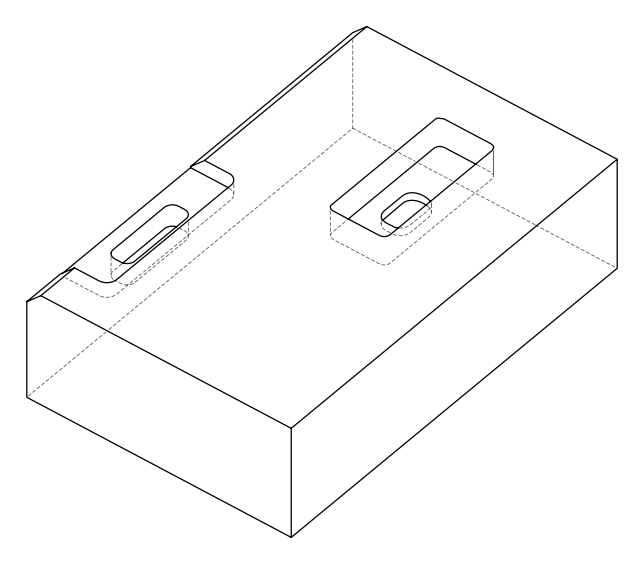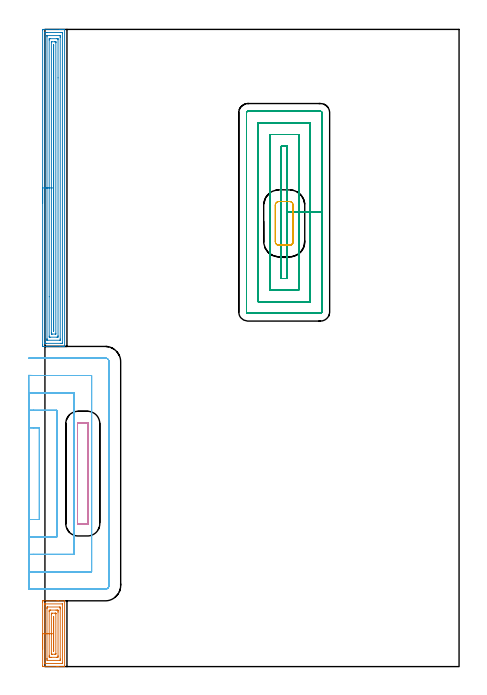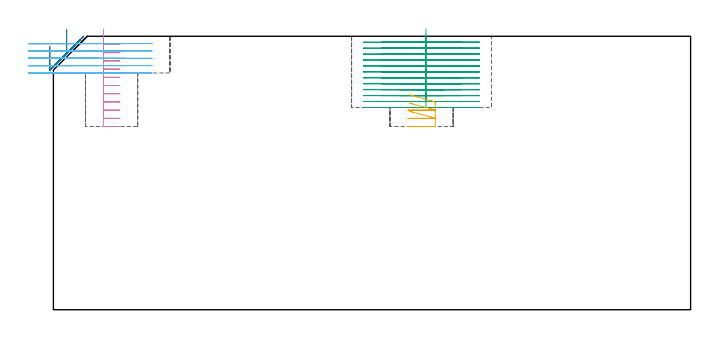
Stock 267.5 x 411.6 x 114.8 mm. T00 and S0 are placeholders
(PLAN: 6 operations, 2 tool changes, 61.5 min)
(1 AREA_MILL | FG_CHAMFER_SURFACE | UGT0205_001 | 2.21 min | 4995 mm3)
(2 AREA_MILL_1 | FG_CHAMFER_SURFACE_1 | UGT0205_001 | 10 min | 21360 mm3)
(3 MILL_RECTANGULAR_POCKET | POCKET_RECTANGULAR_STRAIGHT | NXT0201_013 | Follow Part, ap 2.5, ae 75% | 27.35 min | 245767 mm3)
(4 MILL_RECTANGULAR_POCKET_1 | POCKET_RECTANGULAR_STRAIGHT_1 | UGT0201_133 | Follow Part, ap 3.75, ae 75% | 4.32 min | 64810 mm3)
(5 MILL_RECTANGULAR_POCKET_2 | POCKET_RECTANGULAR_STRAIGHT_2 | UGT0201_133 | Follow Part, ap 3.75, ae 75% | 0.77 min | 8509 mm3)
(6 MILL_SLOT | SLOT_PARTIAL_RECTANGULAR | UGT0201_133 | Follow Part, ap 3.75, ae 75% | 16.82 min | 95322 mm3)
(TOOL UGT0205_001 | Chamfer Mill 20 x 3 x 45 deg. | D20 FL50 Z2)
(TOOL NXT0201_013 | ENDMILL 10mm | D10 FL30 Z4)
(TOOL UGT0201_133 | Carbide End Mill 15.0 | D15 FL30 Z4)
(OP 1 AREA_MILL)
G17 G21 G94 G90
T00 M6
G54
G17 G0 G90 X-1.5 Y11.25 S1061 M3
G43 Z124.8 H0
Z110.6
G94 G1 Y11.288 Z109.728 F250.
Y11.402 Z108.864
Y11.591 Z108.012
Y11.853 Z107.18
Y12.187 Z106.374
Y12.59 Z105.6
Y13.058 Z104.864
Y13.59 Z104.172
Y14.179 Z103.529
Y14.822 Z102.94
Y15.514 Z102.408
Y16.25 Z101.94
Y17.024 Z101.537
Y17.83 Z101.203
Y18.662 Z100.941
Y19.514 Z100.752
Y20.378 Z100.638
Y21.25 Z100.6
Y41.61
X-1.499 Y42.017 Z100.601
X-1.493 Y42.486 Z100.603
X-1.491 Y42.493 Z100.605
X-1.024 Y42.5 Z101.072
X7.808 Z109.901
X8.609 Z110.708
X8.691 Z110.79
X12.614 Y42.499 Z114.713
X12.695 Y42.49 Z114.793
X12.7 Y42.459 Z114.8
Y0.041
X12.695 Y0.01 Z114.793
X12.611 Y0. Z114.71
X8.609 Z110.708
X7.808 Z109.901
X-1.244 Z100.852
X-1.428 Y0.004 Z100.668
X-1.491 Y0.01 Z100.604
X-1.498 Y0.074 Z100.598
X-1.5 Y0.483 Z100.6
Y21.25
X-0.086 Z102.014
Y40.25
X-0.084 Y40.457 Z102.016
X-0.082 Y40.481 Z102.018
X-0.08 Y40.486 Z102.02
X-0.058 Y40.49 Z102.042
X0.075 Y40.496 Z102.175
X0.242 Y40.499 Z102.342
X11.209 Z113.309
X11.24 Y40.498 Z113.34
X11.271 Y40.493 Z113.371
X11.279 Y40.489 Z113.379
X11.281 Y40.48 Z113.381
X11.284 Y40.446 Z113.384
X11.286 Y40.305 Z113.386
Y40.25
Y2.25
X11.284 Y2.043 Z113.384
X11.282 Y2.019 Z113.382
X11.28 Y2.014 Z113.38
X11.258 Y2.01 Z113.358
X11.125 Y2.004 Z113.225
X10.958 Y2.001 Z113.058
X-0.009 Z102.091
X-0.04 Y2.002 Z102.06
X-0.071 Y2.007 Z102.029
X-0.079 Y2.011 Z102.021
X-0.081 Y2.02 Z102.019
X-0.084 Y2.054 Z102.016
X-0.086 Y2.195 Z102.014
Y2.25
Y21.25
X1.328 Z103.428
X1.329 Y37.598 Z103.429
X1.33 Y37.894 Z103.43
X1.336 Y38.482 Z103.436
X1.608 Y38.499 Z103.708
X1.626 Y38.5 Z103.726
X9.574 Y38.499 Z111.674
X9.864 Y38.482 Z111.964
X9.869 Y38.188 Z111.969
X9.871 Y37.598 Z111.971
X9.872 Y37.301 Z111.972
X9.871 Y4.901 Z111.971
X9.87 Y4.606 Z111.97
X9.865 Y4.018 Z111.965
X9.592 Y4.001 Z111.692
X9.574 Y4. Z111.674
X1.626 Y4.001 Z103.726
X1.335 Y4.018 Z103.435
X1.331 Y4.312 Z103.431
X1.329 Y4.901 Z103.429
X1.328 Y5.199 Z103.428
Y21.25
X2.743 Z104.843
Y35.597
X2.744 Y35.831 Z104.844
X2.75 Y36.474 Z104.85
X3.392 Y36.494 Z105.492
X3.608 Y36.499 Z105.708
X7.14 Y36.5 Z109.24
X7.808 Y36.499 Z109.908
X8.026 Y36.497 Z110.126
X8.45 Y36.481 Z110.55
X8.455 Y36.067 Z110.555
X8.457 Y35.831 Z110.557
Y35.181
Y6.903
X8.456 Y6.669 Z110.556
X8.45 Y6.026 Z110.55
X7.808 Y6.006 Z109.908
X7.592 Y6.001 Z109.692
X4.06 Y6. Z106.16
X3.392 Y6.001 Z105.492
X3.174 Y6.003 Z105.274
X2.75 Y6.019 Z104.85
X2.745 Y6.433 Z104.845
X2.743 Y6.669 Z104.843
Y7.319
Y21.25
X4.157 Z106.257
Y34.064
X4.158 Y34.181 Z106.258
X4.163 Y34.3 Z106.263
X4.173 Y34.49 Z106.273
X4.275 Y34.493 Z106.375
X4.723 Y34.499 Z106.823
X6.489 Y34.5 Z108.589
X6.925 Y34.498 Z109.025
X6.987 Y34.495 Z109.087
X7.023 Y34.49 Z109.123
X7.036 Y34.48 Z109.136
X7.038 Y34.418 Z109.138
X7.042 Y34.182 Z109.142
X7.043 Y34.064 Z109.143
Y8.436
X7.042 Y8.319 Z109.142
X7.037 Y8.2 Z109.137
X7.027 Y8.01 Z109.127
X6.925 Y8.007 Z109.025
X6.477 Y8.001 Z108.577
X4.711 Y8. Z106.811
X4.275 Y8.002 Z106.375
X4.213 Y8.005 Z106.313
X4.177 Y8.01 Z106.277
X4.164 Y8.019 Z106.264
X4.162 Y8.081 Z106.262
X4.158 Y8.318 Z106.258
X4.157 Y8.436 Z106.257
Y21.25
X5.571 Z107.671
X5.572 Y31.882 Z107.672
X5.576 Y32.296 Z107.676
X5.578 Y32.352 Z107.678
X5.599 Y32.457 Z107.699
X5.622 Y32.296 Z107.722
X5.628 Y31.883 Z107.728
X5.629 Y31.826 Z107.729
Y10.617
X5.624 Y10.204 Z107.724
X5.622 Y10.148 Z107.722
X5.601 Y10.043 Z107.701
X5.578 Y10.204 Z107.678
X5.576 Y10.262 Z107.676
X5.572 Y10.674 Z107.672
X5.571 Y21.25 Z107.671
Y22.122 Z107.709
Y22.986 Z107.823
Y23.838 Z108.012
Y24.67 Z108.274
Y25.476 Z108.608
Y26.25 Z109.011
Y26.986 Z109.48
Y27.678 Z110.011
Y28.321 Z110.6
Y28.91 Z111.243
Y29.442 Z111.935
Y29.91 Z112.671
Y30.313 Z113.445
Y30.647 Z114.251
Y30.909 Z115.083
Y31.098 Z115.935
Y31.212 Z116.8
Y31.25 Z117.671
G0 Z124.8
M5
M2
(OP 2 AREA_MILL_1)
G17 G21 G94 G90
T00 M6
G54
G17 G0 G90 X-1.5 Y299.2 S1061 M3
G43 Z124.8 H0
Z110.6
G94 G1 Y299.238 Z109.728 F250.
Y299.352 Z108.864
Y299.541 Z108.012
Y299.803 Z107.18
Y300.137 Z106.374
Y300.54 Z105.6
Y301.009 Z104.864
Y301.54 Z104.172
Y302.129 Z103.529
Y302.772 Z102.94
Y303.464 Z102.409
Y304.2 Z101.94
Y304.974 Z101.537
Y305.78 Z101.203
Y306.612 Z100.941
Y307.464 Z100.752
Y308.328 Z100.638
Y309.2 Z100.6
Y410.989
X-1.496 Y411.405 Z100.603
X-1.492 Y411.59 Z100.606
X-1.302 Y411.6 Z100.795
X9.574 Z111.669
X10.131 Z112.228
X10.458 Z112.554
X11.015 Z113.111
X11.341 Z113.436
X12.349 Z114.448
X12.688 Y411.593 Z114.779
X12.697 Y411.591 Z114.788
X12.7 Y411.435 Z114.8
Y206.965
X12.697 Y206.832 Z114.789
X12.689 Y206.827 Z114.781
X12.643 Y206.81 Z114.736
X12.348 Y206.8 Z114.447
X11.994 Z114.093
X11.341 Z113.436
X10.131 Z112.228
X9.574 Z111.669
X-0.746 Z101.352
X-1.024 Y206.801 Z101.073
X-1.244 Y206.804 Z100.854
X-1.492 Y206.809 Z100.606
X-1.495 Y206.935 Z100.603
X-1.499 Y207.411 Z100.601
X-1.5 Y207.893 Z100.6
Y309.2
X-0.086 Z102.014
X-0.085 Y409.412 Z102.015
X-0.084 Y409.517 Z102.016
X-0.081 Y409.568 Z102.019
X-0.08 Y409.586 Z102.02
X-0.043 Y409.59 Z102.057
X0.351 Y409.598 Z102.451
X0.742 Y409.6 Z102.842
X1.233 Z103.333
X10.458 Y409.599 Z112.558
X10.95 Y409.598 Z113.05
X11.174 Y409.59 Z113.274
X11.279 Y409.585 Z113.379
X11.285 Y409.259 Z113.385
Y409.203
Y208.988
X11.284 Y208.883 Z113.384
X11.281 Y208.832 Z113.381
X11.28 Y208.814 Z113.38
X11.243 Y208.81 Z113.343
X10.849 Y208.802 Z112.949
X10.458 Y208.801 Z112.558
X9.967 Y208.8 Z112.067
X0.742 Z102.842
X0.25 Y208.802 Z102.35
X0.026 Y208.81 Z102.126
X-0.079 Y208.815 Z102.021
X-0.085 Y209.141 Z102.015
Y209.197
X-0.086 Y309.2 Z102.014
X1.328 Z103.428
X1.329 Y406.824 Z103.429
X1.333 Y407.417 Z103.433
X1.335 Y407.565 Z103.435
X1.341 Y407.59 Z103.441
X1.385 Y407.595 Z103.485
X1.446 Y407.599 Z103.546
X9.394 Y407.6 Z111.494
X9.574 Y407.598 Z111.674
X9.755 Y407.593 Z111.855
X9.865 Y407.587 Z111.965
X9.868 Y407.517 Z111.968
X9.87 Y407.417 Z111.97
X9.871 Y407.117 Z111.971
X9.872 Y406.524 Z111.972
X9.871 Y211.576 Z111.971
X9.867 Y210.983 Z111.967
X9.865 Y210.835 Z111.965
X9.859 Y210.81 Z111.959
X9.815 Y210.805 Z111.915
X9.755 Y210.801 Z111.855
X1.806 Y210.8 Z103.906
X1.626 Y210.802 Z103.726
X1.445 Y210.807 Z103.545
X1.335 Y210.813 Z103.435
X1.332 Y210.883 Z103.432
X1.33 Y210.983 Z103.43
X1.329 Y211.283 Z103.429
X1.328 Y211.876 Z103.428
Y309.2
X2.743 Z104.843
Y404.738
X2.749 Y405.388 Z104.849
X2.759 Y405.59 Z104.859
X2.966 Y405.596 Z105.066
X3.392 Y405.6 Z105.492
X7.839 Z109.939
X8.24 Y405.596 Z110.34
X8.435 Y405.59 Z110.535
X8.45 Y405.482 Z110.55
X8.456 Y404.976 Z110.556
X8.457 Y380.309 Z110.557
Y213.662
X8.451 Y213.012 Z110.551
X8.441 Y212.81 Z110.541
X8.234 Y212.804 Z110.334
X7.808 Y212.8 Z109.908
X3.361 Z105.461
X2.96 Y212.804 Z105.06
X2.765 Y212.81 Z104.865
X2.75 Y212.918 Z104.85
X2.744 Y213.424 Z104.844
X2.743 Y238.886 Z104.843
Y309.2
X4.157 Z106.257
Y403.072
X4.164 Y403.582 Z106.264
X4.196 Y403.59 Z106.296
X4.275 Y403.594 Z106.375
X4.519 Y403.599 Z106.619
X6.285 Y403.6 Z108.385
X6.925 Y403.595 Z109.025
X7.016 Y403.592 Z109.116
X7.036 Y403.589 Z109.136
X7.039 Y403.471 Z109.139
X7.041 Y403.311 Z109.141
X7.043 Y403.072 Z109.143
Y402.953
Y215.328
X7.036 Y214.818 Z109.136
X7.004 Y214.81 Z109.104
X6.925 Y214.806 Z109.025
X6.681 Y214.801 Z108.781
X4.915 Y214.8 Z107.015
X4.275 Y214.805 Z106.375
X4.184 Y214.808 Z106.284
X4.164 Y214.81 Z106.264
X4.161 Y214.929 Z106.261
X4.159 Y215.088 Z106.259
X4.157 Y215.567 Z106.257
Y309.2
X5.571 Z107.671
Y400.749
X5.573 Y401.167 Z107.673
X5.577 Y401.545 Z107.677
X5.578 Y401.586 Z107.678
X5.617 Y401.596 Z107.717
X5.623 Y401.591 Z107.723
X5.625 Y401.588 Z107.725
X5.629 Y401.167 Z107.729
Y401.108
Y217.65
X5.627 Y217.233 Z107.727
X5.623 Y216.855 Z107.723
X5.622 Y216.814 Z107.722
X5.583 Y216.804 Z107.683
X5.577 Y216.809 Z107.677
X5.575 Y216.812 Z107.675
X5.571 Y217.233 Z107.671
Y217.292
Y309.2
Y310.072 Z107.709
Y310.937 Z107.823
Y311.788 Z108.012
Y312.62 Z108.274
Y313.426 Z108.608
Y314.2 Z109.011
Y314.936 Z109.48
Y315.628 Z110.011
Y316.271 Z110.6
Y316.86 Z111.243
Y317.392 Z111.935
Y317.86 Z112.671
Y318.263 Z113.445
Y318.597 Z114.251
Y318.859 Z115.083
Y319.048 Z115.935
Y319.162 Z116.8
Y319.2 Z117.671
G0 Z124.8
M5
M2
(OP 3 MILL_RECTANGULAR_POCKET)
G17 G21 G94 G90
T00 M6
G54
G17 G0 G90 X156.4 Y272.955 S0 M3
G43 Z124.8 H0
Z117.8
G94 G1 Y293.45 Z112.308 F250.
Y336.2 F500.
X152.7
Y250.7
X156.4
Y293.45
X163.9
Y343.7
X145.2
Y243.2
X163.9
Y293.45
X171.4
Y351.2
X137.7
Y235.7
X171.4
Y293.45
X178.9
Y357.8
G3 X178. Y358.7 R0.9
G1 X131.1
G3 X130.2 Y357.8 R0.9
G1 Y229.1
G3 X131.1 Y228.2 R0.9
G1 X178.
G3 X178.9 Y229.1 R0.9
G1 Y293.45
Y294.45
G0 X156.4 Y272.955 Z115.308
G1 Y293.45 Z109.817 F250.
Y336.2 F500.
X152.7
Y250.7
X156.4
Y293.45
X163.9
Y343.7
X145.2
Y243.2
X163.9
Y293.45
X171.4
Y351.2
X137.7
Y235.7
X171.4
Y293.45
X178.9
Y357.8
G3 X178. Y358.7 R0.9
G1 X131.1
G3 X130.2 Y357.8 R0.9
G1 Y229.1
G3 X131.1 Y228.2 R0.9
G1 X178.
G3 X178.9 Y229.1 R0.9
G1 Y293.45
Y294.45
G0 X156.4 Y272.955 Z112.817
G1 Y293.45 Z107.325 F250.
Y336.2 F500.
X152.7
Y250.7
X156.4
Y293.45
X163.9
Y343.7
X145.2
Y243.2
X163.9
Y293.45
X171.4
Y351.2
X137.7
Y235.7
X171.4
Y293.45
X178.9
Y357.8
G3 X178. Y358.7 R0.9
G1 X131.1
G3 X130.2 Y357.8 R0.9
G1 Y229.1
G3 X131.1 Y228.2 R0.9
G1 X178.
G3 X178.9 Y229.1 R0.9
G1 Y293.45
Y294.45
G0 X156.4 Y272.955 Z110.325
G1 Y293.45 Z104.833 F250.
Y336.2 F500.
X152.7
Y250.7
X156.4
Y293.45
X163.9
Y343.7
X145.2
Y243.2
X163.9
Y293.45
X171.4
Y351.2
X137.7
Y235.7
X171.4
Y293.45
X178.9
Y357.8
G3 X178. Y358.7 R0.9
G1 X131.1
G3 X130.2 Y357.8 R0.9
G1 Y229.1
G3 X131.1 Y228.2 R0.9
G1 X178.
G3 X178.9 Y229.1 R0.9
G1 Y293.45
Y294.45
G0 X156.4 Y272.955 Z107.833
G1 Y293.45 Z102.342 F250.
Y336.2 F500.
X152.7
Y250.7
X156.4
Y293.45
X163.9
Y343.7
X145.2
Y243.2
X163.9
Y293.45
X171.4
Y351.2
X137.7
Y235.7
X171.4
Y293.45
X178.9
Y357.8
G3 X178. Y358.7 R0.9
G1 X131.1
G3 X130.2 Y357.8 R0.9
G1 Y229.1
G3 X131.1 Y228.2 R0.9
G1 X178.
G3 X178.9 Y229.1 R0.9
G1 Y293.45
Y294.45
G0 X156.4 Y272.955 Z105.342
G1 Y293.45 Z99.85 F250.
Y336.2 F500.
X152.7
Y250.7
X156.4
Y293.45
X163.9
Y343.7
X145.2
Y243.2
X163.9
Y293.45
X171.4
Y351.2
X137.7
Y235.7
X171.4
Y293.45
X178.9
Y357.8
G3 X178. Y358.7 R0.9
G1 X131.1
G3 X130.2 Y357.8 R0.9
G1 Y229.1
G3 X131.1 Y228.2 R0.9
G1 X178.
G3 X178.9 Y229.1 R0.9
G1 Y293.45
Y294.45
G0 X156.4 Y272.955 Z102.85
G1 Y293.45 Z97.358 F250.
Y336.2 F500.
X152.7
Y250.7
X156.4
Y293.45
X163.9
Y343.7
X145.2
Y243.2
X163.9
Y293.45
X171.4
Y351.2
X137.7
Y235.7
X171.4
Y293.45
X178.9
Y357.8
G3 X178. Y358.7 R0.9
G1 X131.1
G3 X130.2 Y357.8 R0.9
G1 Y229.1
G3 X131.1 Y228.2 R0.9
G1 X178.
G3 X178.9 Y229.1 R0.9
G1 Y293.45
Y294.45
G0 X156.4 Y272.955 Z100.358
G1 Y293.45 Z94.867 F250.
Y336.2 F500.
X152.7
Y250.7
X156.4
Y293.45
X163.9
Y343.7
X145.2
Y243.2
X163.9
Y293.45
X171.4
Y351.2
X137.7
Y235.7
X171.4
Y293.45
X178.9
Y357.8
G3 X178. Y358.7 R0.9
G1 X131.1
G3 X130.2 Y357.8 R0.9
G1 Y229.1
G3 X131.1 Y228.2 R0.9
G1 X178.
G3 X178.9 Y229.1 R0.9
G1 Y293.45
Y294.45
G0 X156.4 Y272.955 Z97.867
G1 Y293.45 Z92.375 F250.
Y336.2 F500.
X152.7
Y250.7
X156.4
Y293.45
X163.9
Y343.7
X145.2
Y243.2
X163.9
Y293.45
X171.4
Y351.2
X137.7
Y235.7
X171.4
Y293.45
X178.9
Y357.8
G3 X178. Y358.7 R0.9
G1 X131.1
G3 X130.2 Y357.8 R0.9
G1 Y229.1
G3 X131.1 Y228.2 R0.9
G1 X178.
G3 X178.9 Y229.1 R0.9
G1 Y293.45
Y294.45
G0 X156.4 Y272.955 Z95.375
G1 Y293.45 Z89.883 F250.
Y336.2 F500.
X152.7
Y250.7
X156.4
Y293.45
X163.9
Y343.7
X145.2
Y243.2
X163.9
Y293.45
X171.4
Y351.2
X137.7
Y235.7
X171.4
Y293.45
X178.9
Y357.8
G3 X178. Y358.7 R0.9
G1 X131.1
G3 X130.2 Y357.8 R0.9
G1 Y229.1
G3 X131.1 Y228.2 R0.9
G1 X178.
G3 X178.9 Y229.1 R0.9
G1 Y293.45
Y294.45
G0 X156.4 Y272.955 Z92.883
G1 Y293.45 Z87.392 F250.
Y336.2 F500.
X152.7
Y250.7
X156.4
Y293.45
X163.9
Y343.7
X145.2
Y243.2
X163.9
Y293.45
X171.4
Y351.2
X137.7
Y235.7
X171.4
Y293.45
X178.9
Y357.8
G3 X178. Y358.7 R0.9
G1 X131.1
G3 X130.2 Y357.8 R0.9
G1 Y229.1
G3 X131.1 Y228.2 R0.9
G1 X178.
G3 X178.9 Y229.1 R0.9
G1 Y293.45
Y294.45
G0 X156.4 Y272.955 Z90.392
G1 Y293.45 Z84.9 F250.
Y336.2 F500.
X152.7
Y250.7
X156.4
Y293.45
X163.9
Y343.7
X145.2
Y243.2
X163.9
Y293.45
X171.4
Y351.2
X137.7
Y235.7
X171.4
Y293.45
X178.9
Y357.8
G3 X178. Y358.7 R0.9
G1 X131.1
G3 X130.2 Y357.8 R0.9
G1 Y229.1
G3 X131.1 Y228.2 R0.9
G1 X178.
G3 X178.9 Y229.1 R0.9
G1 Y293.45
Y294.45
G0 Z124.8
M5
M2
(OP 4 MILL_RECTANGULAR_POCKET_1)
G17 G21 G94 G90
T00 M6
G54
G17 G0 G90 X21. Y148.705 S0 M3
G43 Z124.8 H0
Z117.8
G94 G1 Y124.65 Z111.354 F250.
Y92.3 F500.
G3 X21.4 Y91.9 R0.4
G1 X27.5
G3 X27.9 Y92.3 R0.4
G1 Y157.
G3 X27.5 Y157.4 R0.4
G1 X21.4
G3 X21. Y157. R0.4
G1 Y124.65
Y123.65
G0 Y148.705 Z114.354
G1 Y124.65 Z107.909 F250.
Y92.3 F500.
G3 X21.4 Y91.9 R0.4
G1 X27.5
G3 X27.9 Y92.3 R0.4
G1 Y157.
G3 X27.5 Y157.4 R0.4
G1 X21.4
G3 X21. Y157. R0.4
G1 Y124.65
Y123.65
G0 Y148.705 Z110.909
G1 Y124.65 Z104.464 F250.
Y92.3 F500.
G3 X21.4 Y91.9 R0.4
G1 X27.5
G3 X27.9 Y92.3 R0.4
G1 Y157.
G3 X27.5 Y157.4 R0.4
G1 X21.4
G3 X21. Y157. R0.4
G1 Y124.65
Y123.65
G0 Y148.705 Z107.464
G1 Y124.65 Z101.018 F250.
Y92.3 F500.
G3 X21.4 Y91.9 R0.4
G1 X27.5
G3 X27.9 Y92.3 R0.4
G1 Y157.
G3 X27.5 Y157.4 R0.4
G1 X21.4
G3 X21. Y157. R0.4
G1 Y124.65
Y123.65
G0 Y148.705 Z104.018
G1 Y124.65 Z97.573 F250.
Y92.3 F500.
G3 X21.4 Y91.9 R0.4
G1 X27.5
G3 X27.9 Y92.3 R0.4
G1 Y157.
G3 X27.5 Y157.4 R0.4
G1 X21.4
G3 X21. Y157. R0.4
G1 Y124.65
Y123.65
G0 Y148.705 Z100.573
G1 Y124.65 Z94.127 F250.
Y92.3 F500.
G3 X21.4 Y91.9 R0.4
G1 X27.5
G3 X27.9 Y92.3 R0.4
G1 Y157.
G3 X27.5 Y157.4 R0.4
G1 X21.4
G3 X21. Y157. R0.4
G1 Y124.65
Y123.65
G0 Y148.705 Z97.127
G1 Y124.65 Z90.682 F250.
Y92.3 F500.
G3 X21.4 Y91.9 R0.4
G1 X27.5
G3 X27.9 Y92.3 R0.4
G1 Y157.
G3 X27.5 Y157.4 R0.4
G1 X21.4
G3 X21. Y157. R0.4
G1 Y124.65
Y123.65
G0 Y148.705 Z93.682
G1 Y124.65 Z87.236 F250.
Y92.3 F500.
G3 X21.4 Y91.9 R0.4
G1 X27.5
G3 X27.9 Y92.3 R0.4
G1 Y157.
G3 X27.5 Y157.4 R0.4
G1 X21.4
G3 X21. Y157. R0.4
G1 Y124.65
Y123.65
G0 Y148.705 Z90.236
G1 Y124.65 Z83.791 F250.
Y92.3 F500.
G3 X21.4 Y91.9 R0.4
G1 X27.5
G3 X27.9 Y92.3 R0.4
G1 Y157.
G3 X27.5 Y157.4 R0.4
G1 X21.4
G3 X21. Y157. R0.4
G1 Y124.65
Y123.65
G0 Y148.705 Z86.791
G1 Y124.65 Z80.345 F250.
Y92.3 F500.
G3 X21.4 Y91.9 R0.4
G1 X27.5
G3 X27.9 Y92.3 R0.4
G1 Y157.
G3 X27.5 Y157.4 R0.4
G1 X21.4
G3 X21. Y157. R0.4
G1 Y124.65
Y123.65
G0 Y148.705 Z83.345
G1 Y124.65 Z76.9 F250.
Y92.3 F500.
G3 X21.4 Y91.9 R0.4
G1 X27.5
G3 X27.9 Y92.3 R0.4
G1 Y157.
G3 X27.5 Y157.4 R0.4
G1 X21.4
G3 X21. Y157. R0.4
G1 Y124.65
Y123.65
G0 Z124.8
M5
M2
(OP 5 MILL_RECTANGULAR_POCKET_2)
G17 G21 G94 G90
T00 M6
G54
G17 G0 G90 X149.523 Y272.826 S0 M3
G43 Z124.8 H0
Z90.236
G94 G1 X149.788 Y272.605 Z90.144 F250.
X150.148 Y272.401 Z90.033
X150.539 Y272.264 Z89.922
X150.948 Y272.2 Z89.811
X158.152 Z87.881
X158.561 Y272.264 Z87.77
X158.952 Y272.401 Z87.659
X159.312 Y272.605 Z87.548
X159.63 Y272.87 Z87.437
X159.895 Y273.188 Z87.326
X160.099 Y273.548 Z87.215
X160.236 Y273.939 Z87.104
X160.3 Y274.348 Z86.993
Y274.5 Z86.953
Y286.3 Z83.791
Y298.1 F500.
G3 X158. Y300.4 R2.3
G1 X151.1
G3 X148.8 Y298.1 R2.3
G1 Y274.5
G3 X151.1 Y272.2 R2.3
G1 X158.
G3 X160.3 Y274.5 R2.3
G1 Y286.3
Y287.3
G0 X149.523 Y272.826 Z86.791
G1 X149.788 Y272.605 Z86.699 F250.
X150.148 Y272.401 Z86.588
X150.539 Y272.264 Z86.477
X150.948 Y272.2 Z86.366
X158.152 Z84.435
X158.561 Y272.264 Z84.325
X158.952 Y272.401 Z84.214
X159.312 Y272.605 Z84.103
X159.63 Y272.87 Z83.992
X159.895 Y273.188 Z83.881
X160.099 Y273.548 Z83.77
X160.236 Y273.939 Z83.659
X160.3 Y274.348 Z83.548
Y274.5 Z83.507
Y286.3 Z80.345
Y298.1 F500.
G3 X158. Y300.4 R2.3
G1 X151.1
G3 X148.8 Y298.1 R2.3
G1 Y274.5
G3 X151.1 Y272.2 R2.3
G1 X158.
G3 X160.3 Y274.5 R2.3
G1 Y286.3
Y287.3
G0 X149.523 Y272.826 Z83.345
G1 X149.788 Y272.605 Z83.253 F250.
X150.148 Y272.401 Z83.142
X150.539 Y272.264 Z83.031
X150.948 Y272.2 Z82.92
X158.152 Z80.99
X158.561 Y272.264 Z80.879
X158.952 Y272.401 Z80.768
X159.312 Y272.605 Z80.657
X159.63 Y272.87 Z80.546
X159.895 Y273.188 Z80.435
X160.099 Y273.548 Z80.324
X160.236 Y273.939 Z80.213
X160.3 Y274.348 Z80.102
Y274.5 Z80.062
Y286.3 Z76.9
Y298.1 F500.
G3 X158. Y300.4 R2.3
G1 X151.1
G3 X148.8 Y298.1 R2.3
G1 Y274.5
G3 X151.1 Y272.2 R2.3
G1 X158.
G3 X160.3 Y274.5 R2.3
G1 Y286.3
Y287.3
G0 Z124.8
M5
M2
(OP 6 MILL_SLOT)
G17 G21 G94 G90
T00 M6
G54
G17 G0 G90 X-10.5 Y94.969 S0 M3
G43 Z124.8 H0
Z111.72
G94 G1 X-7.5 Y94.998 F250.
G2 X-7.071 Y95. R45. F500.
G1 X-3.6
Y154.3
X-7.071
G2 X-7.5 Y154.302 R45.
G1 X-10.5 Y154.331 F250.
Y83.709
X-7.5 Y83.747
G2 X-7.071 Y83.75 R33.75 F500.
G1 X7.65
Y165.55
X-7.071
G2 X-7.5 Y165.553 R33.75
G1 X-10.5 Y165.591 F250.
X-10.499 Y72.439
X-7.5 Y72.496
G2 X-7.071 Y72.5 R22.5 F500.
G1 X18.9
Y176.8
X-7.071
G2 X-7.5 Y176.804 R22.5
G1 X-10.499 Y176.861 F250.
X-10.498 Y61.127
X-7.5 Y61.242
G2 X-7.071 Y61.25 R11.25 F500.
G1 X30.15
Y188.05
X-7.071
G2 X-7.5 Y188.058 R11.25
G1 X-10.498 Y188.173 F250.
X-10.071 Y50.
X-7.071
X39. F500.
G3 X41.4 Y52.4 R2.4
G1 Y196.9
G3 X39. Y199.3 R2.4
G1 X-7.071
X-10.071 F250.
G0 X-10.5 Y94.982 Z108.64
G1 X-7.5 Y94.999
X-7.245 Y95. F500.
X-3.6
Y154.3
X-7.246
X-7.5 Y154.301
X-10.5 Y154.318 F250.
Y83.726
X-7.5 Y83.749
X-7.245 Y83.75 F500.
X7.65
Y165.55
X-7.246
X-7.5 Y165.551
X-10.5 Y165.574 F250.
Y72.465
X-7.5 Y72.499
G2 X-7.245 Y72.5 R22.5 F500.
G1 X18.9
Y176.8
X-7.246
G2 X-7.5 Y176.801 R22.5
G1 X-10.5 Y176.835 F250.
X-10.499 Y61.179
X-7.5 Y61.247
G2 X-7.245 Y61.25 R11.25 F500.
G1 X30.15
Y188.05
X-7.246
G2 X-7.5 Y188.053 R11.25
G1 X-10.499 Y188.121 F250.
X-10.245 Y50.
X-7.245
X39. F500.
G3 X41.4 Y52.4 R2.4
G1 Y196.9
G3 X39. Y199.3 R2.4
G1 X-7.246
X-10.246 F250.
G0 X-10.5 Y95. Z105.56
G1 X-7.5
X-3.6 F500.
Y154.3
X-7.5
X-10.5 F250.
Y83.75
X-7.5
X7.65 F500.
Y165.55
X-7.5
X-10.5 F250.
Y72.5
X-7.5
X18.9 F500.
Y176.8
X-7.5
X-10.5 F250.
Y61.25
X-7.5
X30.15 F500.
Y188.05
X-7.5
X-10.5 F250.
Y50.
X-7.5
X39. F500.
G3 X41.4 Y52.4 R2.4
G1 Y196.9
G3 X39. Y199.3 R2.4
G1 X-7.5
X-10.5 F250.
G0 Y95. Z102.48
G1 X-7.5
X-3.6 F500.
Y154.3
X-7.5
X-10.5 F250.
Y83.75
X-7.5
X7.65 F500.
Y165.55
X-7.5
X-10.5 F250.
Y72.5
X-7.5
X18.9 F500.
Y176.8
X-7.5
X-10.5 F250.
Y61.25
X-7.5
X30.15 F500.
Y188.05
X-7.5
X-10.5 F250.
Y50.
X-7.5
X39. F500.
G3 X41.4 Y52.4 R2.4
G1 Y196.9
G3 X39. Y199.3 R2.4
G1 X-7.5
X-10.5 F250.
G0 Y95. Z99.4
G1 X-7.5
X-3.6 F500.
Y154.3
X-7.5
X-10.5 F250.
Y83.75
X-7.5
X7.65 F500.
Y165.55
X-7.5
X-10.5 F250.
Y72.5
X-7.5
X18.9 F500.
Y176.8
X-7.5
X-10.5 F250.
Y61.25
X-7.5
X30.15 F500.
Y188.05
X-7.5
X-10.5 F250.
Y50.
X-7.5
X39. F500.
G3 X41.4 Y52.4 R2.4
G1 Y196.9
G3 X39. Y199.3 R2.4
G1 X-7.5
X-10.5 F250.
G0 Z124.8
M5
M2
